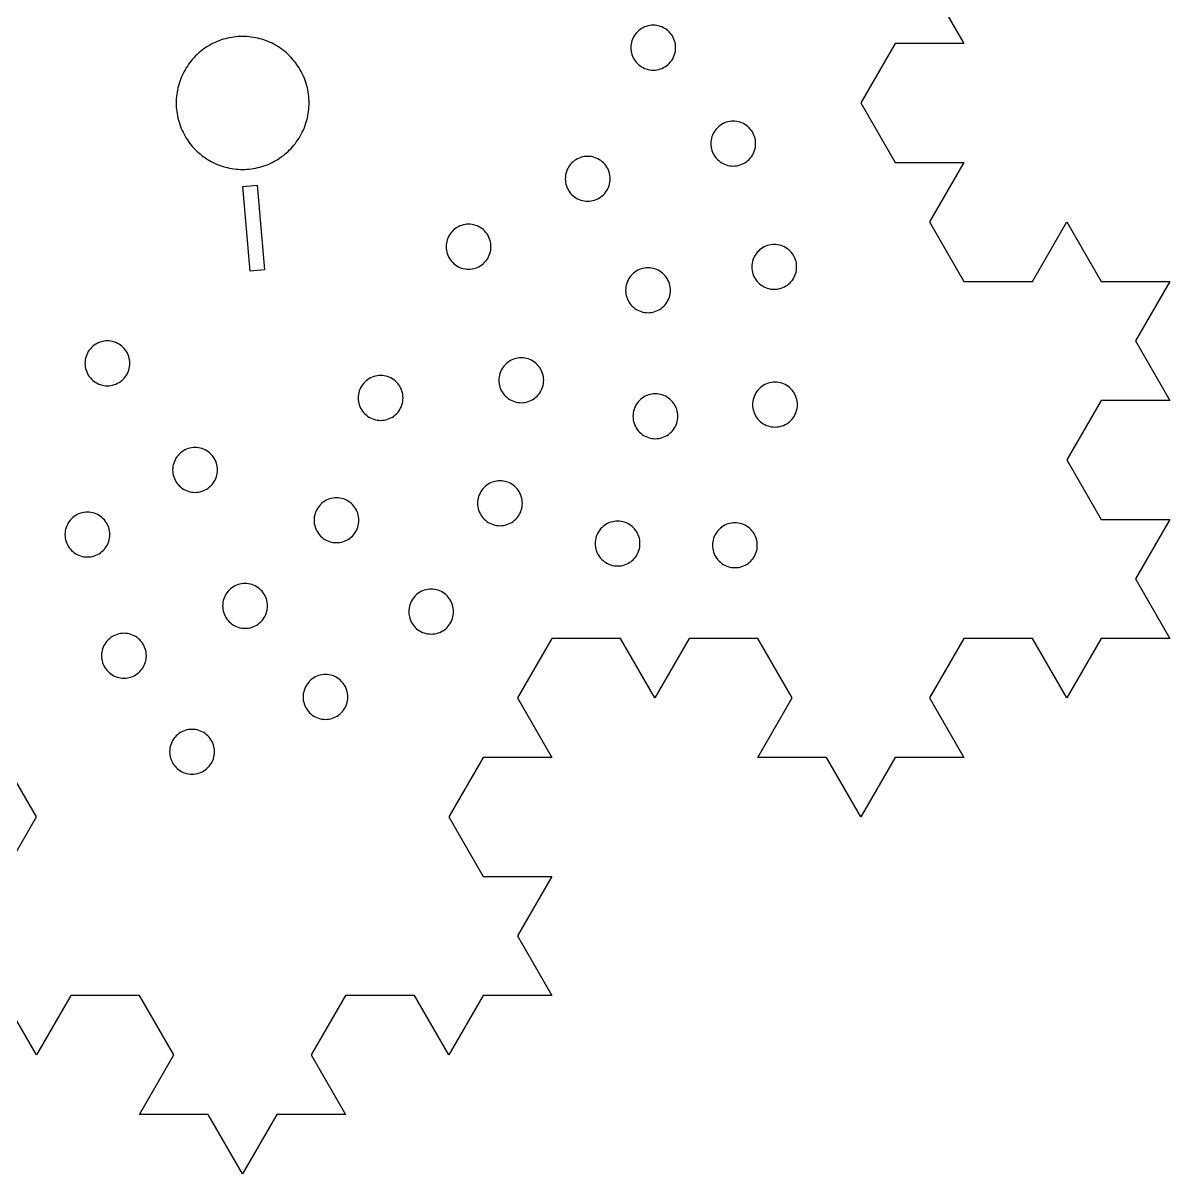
# Model space of a CAD drawing. Header units: millimetres. Extents: x 0 to 377, y 0 to 280.
# Drawn here: x 305 to 376.6, y 146.3 to 218.1 of the extents above; entities that cross this region are included whole.
import ezdxf

# ---------------------------------------------------------------- set-up
doc = ezdxf.new("R2010")
doc.units = ezdxf.units.MM
doc.layers.add('CUT', color=1, linetype='Continuous')
doc.layers.add('ENGRAVE', color=7, linetype='Continuous')

msp = doc.modelspace()

# ---------------------------------------------------------------- linework, layer by layer
at = {"layer": 'CUT'}
for points in [[(361.567, 220.563), (363.712, 216.848), (359.422, 216.848), (357.278, 213.133), (359.422, 209.419), (363.712, 209.419), (361.567, 205.704), (363.712, 201.989), (368.001, 201.989), (370.146, 205.704), (372.291, 201.989), (376.58, 201.989), (374.436, 198.274), (376.58, 194.559), (372.291, 194.559), (370.146, 190.844), (372.291, 187.13), (376.58, 187.13), (374.436, 183.415), (376.58, 179.7), (372.291, 179.7), (370.146, 175.985), (368.001, 179.7), (363.712, 179.7), (361.567, 175.985), (363.712, 172.27), (359.422, 172.27), (357.278, 168.556), (355.133, 172.27), (350.843, 172.27), (352.988, 175.985), (350.843, 179.7), (346.554, 179.7), (344.409, 175.985), (342.264, 179.7), (337.975, 179.7), (335.83, 175.985), (337.975, 172.27), (333.685, 172.27), (331.541, 168.556), (333.685, 164.841), (337.975, 164.841), (335.83, 161.126), (337.975, 157.411), (333.685, 157.411), (331.541, 153.696), (329.396, 157.411), (325.106, 157.411), (322.962, 153.696), (325.106, 149.981), (320.817, 149.981), (318.672, 146.267), (316.527, 149.981), (312.238, 149.981), (314.383, 153.696), (312.238, 157.411), (307.948, 157.411), (305.804, 153.696), (303.659, 157.411)], [(303.659, 164.841), (305.804, 168.556), (303.659, 172.27)]]:
    msp.add_lwpolyline(points, dxfattribs=at)
for points in [[(345.607, 216.048), (345.645, 216.151), (345.674, 216.256), (345.696, 216.364), (345.709, 216.473), (345.713, 216.583), (345.709, 216.693), (345.696, 216.802), (345.674, 216.91), (345.645, 217.016), (345.607, 217.119), (345.561, 217.219), (345.507, 217.315), (345.446, 217.406), (345.378, 217.493), (345.303, 217.573), (345.222, 217.648), (345.136, 217.716), (345.045, 217.777), (344.949, 217.831), (344.849, 217.877), (344.746, 217.915), (344.64, 217.945), (344.532, 217.966), (344.423, 217.979), (344.313, 217.983), (344.203, 217.979), (344.094, 217.966), (343.986, 217.945), (343.881, 217.915), (343.777, 217.877), (343.678, 217.831), (343.582, 217.777), (343.49, 217.716), (343.404, 217.648), (343.323, 217.573), (343.249, 217.493), (343.181, 217.406), (343.119, 217.315), (343.066, 217.219), (343.02, 217.119), (342.982, 217.016), (342.952, 216.91), (342.93, 216.802), (342.917, 216.693), (342.913, 216.583), (342.917, 216.473), (342.93, 216.364), (342.952, 216.256), (342.982, 216.151), (343.02, 216.048), (343.066, 215.948), (343.119, 215.852), (343.181, 215.76), (343.249, 215.674), (343.323, 215.593), (343.404, 215.519), (343.49, 215.451), (343.582, 215.39), (343.678, 215.336), (343.777, 215.29), (343.881, 215.252), (343.986, 215.222), (344.094, 215.201), (344.203, 215.188), (344.313, 215.183), (344.423, 215.188), (344.532, 215.201), (344.64, 215.222), (344.746, 215.252), (344.849, 215.29), (344.949, 215.336), (345.045, 215.39), (345.136, 215.451), (345.222, 215.519), (345.303, 215.593), (345.378, 215.674), (345.446, 215.76), (345.507, 215.852), (345.561, 215.948), (345.607, 216.048)], [(322.813, 213.405), (322.802, 213.54), (322.787, 213.675), (322.767, 213.809), (322.742, 213.943), (322.714, 214.076), (322.681, 214.207), (322.643, 214.338), (322.602, 214.467), (322.556, 214.595), (322.506, 214.721), (322.452, 214.846), (322.394, 214.969), (322.332, 215.09), (322.266, 215.208), (322.196, 215.325), (322.123, 215.439), (322.045, 215.551), (321.965, 215.66), (321.88, 215.766), (321.792, 215.87), (321.701, 215.97), (321.607, 216.068), (321.509, 216.162), (321.408, 216.253), (321.305, 216.341), (321.199, 216.426), (321.089, 216.507), (320.978, 216.584), (320.864, 216.658), (320.747, 216.727), (320.628, 216.793), (320.508, 216.855), (320.385, 216.913), (320.26, 216.967), (320.134, 217.017), (320.006, 217.063), (319.877, 217.105), (319.746, 217.142), (319.615, 217.175), (319.482, 217.204), (319.348, 217.228), (319.214, 217.248), (319.079, 217.263), (318.944, 217.274), (318.808, 217.281), (318.672, 217.283), (318.536, 217.281), (318.401, 217.274), (318.265, 217.263), (318.13, 217.248), (317.996, 217.228), (317.863, 217.204), (317.73, 217.175), (317.598, 217.142), (317.467, 217.105), (317.338, 217.063), (317.21, 217.017), (317.084, 216.967), (316.959, 216.913), (316.837, 216.855), (316.716, 216.793), (316.597, 216.727), (316.481, 216.658), (316.367, 216.584), (316.255, 216.507), (316.146, 216.426), (316.039, 216.341), (315.936, 216.253), (315.835, 216.162), (315.738, 216.068), (315.643, 215.97), (315.552, 215.87), (315.464, 215.766), (315.38, 215.66), (315.299, 215.551), (315.222, 215.439), (315.148, 215.325), (315.078, 215.208), (315.012, 215.09), (314.95, 214.969), (314.892, 214.846), (314.838, 214.721), (314.788, 214.595), (314.742, 214.467), (314.701, 214.338), (314.664, 214.207), (314.631, 214.076), (314.602, 213.943), (314.578, 213.809), (314.558, 213.675), (314.542, 213.54), (314.531, 213.405), (314.524, 213.269), (314.522, 213.133), (314.524, 212.998), (314.531, 212.862), (314.542, 212.727), (314.558, 212.592), (314.578, 212.457), (314.602, 212.324), (314.631, 212.191), (314.664, 212.059), (314.701, 211.929), (314.742, 211.799), (314.788, 211.671), (314.838, 211.545), (314.892, 211.421), (314.95, 211.298), (315.012, 211.177), (315.078, 211.058), (315.148, 210.942), (315.222, 210.828), (315.299, 210.716), (315.38, 210.607), (315.464, 210.501), (315.552, 210.397), (315.643, 210.296), (315.738, 210.199), (315.835, 210.104), (315.936, 210.013), (316.039, 209.925), (316.146, 209.841), (316.255, 209.76), (316.367, 209.683), (316.481, 209.609), (316.597, 209.539), (316.716, 209.473), (316.837, 209.411), (316.959, 209.353), (317.084, 209.299), (317.21, 209.249), (317.338, 209.204), (317.467, 209.162), (317.598, 209.125), (317.73, 209.092), (317.863, 209.063), (317.996, 209.039), (318.13, 209.019), (318.265, 209.003), (318.401, 208.992), (318.536, 208.986), (318.672, 208.983), (318.808, 208.986), (318.944, 208.992), (319.079, 209.003), (319.214, 209.019), (319.348, 209.039), (319.482, 209.063), (319.615, 209.092), (319.746, 209.125), (319.877, 209.162), (320.006, 209.204), (320.134, 209.249), (320.26, 209.299), (320.385, 209.353), (320.508, 209.411), (320.628, 209.473), (320.747, 209.539), (320.864, 209.609), (320.978, 209.683), (321.089, 209.76), (321.199, 209.841), (321.305, 209.925), (321.408, 210.013), (321.509, 210.104), (321.607, 210.199), (321.701, 210.296), (321.792, 210.397), (321.88, 210.501), (321.965, 210.607), (322.045, 210.716), (322.123, 210.828), (322.196, 210.942), (322.266, 211.058), (322.332, 211.177), (322.394, 211.298), (322.452, 211.421), (322.506, 211.545), (322.556, 211.671), (322.602, 211.799), (322.643, 211.929), (322.681, 212.059), (322.714, 212.191), (322.742, 212.324), (322.767, 212.457), (322.787, 212.592), (322.802, 212.727), (322.813, 212.862), (322.82, 212.998), (322.822, 213.133), (322.82, 213.269), (322.813, 213.405)], [(350.601, 210.059), (350.639, 210.163), (350.669, 210.268), (350.691, 210.376), (350.704, 210.485), (350.708, 210.595), (350.704, 210.705), (350.691, 210.814), (350.669, 210.922), (350.639, 211.028), (350.601, 211.131), (350.555, 211.231), (350.502, 211.327), (350.441, 211.418), (350.373, 211.504), (350.298, 211.585), (350.217, 211.66), (350.131, 211.728), (350.039, 211.789), (349.944, 211.843), (349.844, 211.889), (349.741, 211.927), (349.635, 211.957), (349.527, 211.978), (349.418, 211.991), (349.308, 211.995), (349.198, 211.991), (349.089, 211.978), (348.981, 211.957), (348.875, 211.927), (348.772, 211.889), (348.672, 211.843), (348.576, 211.789), (348.485, 211.728), (348.399, 211.66), (348.318, 211.585), (348.243, 211.504), (348.175, 211.418), (348.114, 211.327), (348.061, 211.231), (348.015, 211.131), (347.976, 211.028), (347.947, 210.922), (347.925, 210.814), (347.912, 210.705), (347.908, 210.595), (347.912, 210.485), (347.925, 210.376), (347.947, 210.268), (347.976, 210.163), (348.015, 210.059), (348.061, 209.96), (348.114, 209.864), (348.175, 209.772), (348.243, 209.686), (348.318, 209.605), (348.399, 209.531), (348.485, 209.463), (348.576, 209.402), (348.672, 209.348), (348.772, 209.302), (348.875, 209.264), (348.981, 209.234), (349.089, 209.212), (349.198, 209.2), (349.308, 209.195), (349.418, 209.2), (349.527, 209.212), (349.635, 209.234), (349.741, 209.264), (349.844, 209.302), (349.944, 209.348), (350.039, 209.402), (350.131, 209.463), (350.217, 209.531), (350.298, 209.605), (350.373, 209.686), (350.441, 209.772), (350.502, 209.864), (350.555, 209.96), (350.601, 210.059)], [(341.513, 207.861), (341.551, 207.964), (341.581, 208.069), (341.602, 208.177), (341.615, 208.286), (341.619, 208.396), (341.615, 208.506), (341.602, 208.615), (341.581, 208.723), (341.551, 208.829), (341.513, 208.932), (341.467, 209.032), (341.413, 209.128), (341.352, 209.219), (341.284, 209.305), (341.209, 209.386), (341.128, 209.461), (341.042, 209.529), (340.951, 209.59), (340.855, 209.644), (340.755, 209.69), (340.652, 209.728), (340.546, 209.758), (340.438, 209.779), (340.329, 209.792), (340.219, 209.796), (340.109, 209.792), (340, 209.779), (339.892, 209.758), (339.787, 209.728), (339.684, 209.69), (339.584, 209.644), (339.488, 209.59), (339.396, 209.529), (339.31, 209.461), (339.229, 209.386), (339.155, 209.305), (339.087, 209.219), (339.026, 209.128), (338.972, 209.032), (338.926, 208.932), (338.888, 208.829), (338.858, 208.723), (338.836, 208.615), (338.824, 208.506), (338.819, 208.396), (338.824, 208.286), (338.836, 208.177), (338.858, 208.069), (338.888, 207.964), (338.926, 207.861), (338.972, 207.761), (339.026, 207.665), (339.087, 207.573), (339.155, 207.487), (339.229, 207.406), (339.31, 207.332), (339.396, 207.264), (339.488, 207.203), (339.584, 207.149), (339.684, 207.103), (339.787, 207.065), (339.892, 207.035), (340, 207.014), (340.109, 207.001), (340.219, 206.996), (340.329, 207.001), (340.438, 207.014), (340.546, 207.035), (340.652, 207.065), (340.755, 207.103), (340.855, 207.149), (340.951, 207.203), (341.042, 207.264), (341.128, 207.332), (341.209, 207.406), (341.284, 207.487), (341.352, 207.573), (341.413, 207.665), (341.467, 207.761), (341.513, 207.861)], [(334.074, 203.623), (334.112, 203.726), (334.142, 203.832), (334.163, 203.94), (334.176, 204.049), (334.18, 204.159), (334.176, 204.269), (334.163, 204.378), (334.142, 204.486), (334.112, 204.592), (334.074, 204.695), (334.028, 204.794), (333.974, 204.89), (333.913, 204.982), (333.845, 205.068), (333.77, 205.149), (333.69, 205.223), (333.603, 205.292), (333.512, 205.353), (333.416, 205.406), (333.316, 205.452), (333.213, 205.49), (333.107, 205.52), (332.999, 205.542), (332.89, 205.555), (332.78, 205.559), (332.67, 205.555), (332.561, 205.542), (332.454, 205.52), (332.348, 205.49), (332.245, 205.452), (332.145, 205.406), (332.049, 205.353), (331.957, 205.292), (331.871, 205.223), (331.79, 205.149), (331.716, 205.068), (331.648, 204.982), (331.587, 204.89), (331.533, 204.794), (331.487, 204.695), (331.449, 204.592), (331.419, 204.486), (331.398, 204.378), (331.385, 204.269), (331.38, 204.159), (331.385, 204.049), (331.398, 203.94), (331.419, 203.832), (331.449, 203.726), (331.487, 203.623), (331.533, 203.523), (331.587, 203.427), (331.648, 203.336), (331.716, 203.25), (331.79, 203.169), (331.871, 203.094), (331.957, 203.026), (332.049, 202.965), (332.145, 202.911), (332.245, 202.865), (332.348, 202.827), (332.454, 202.798), (332.561, 202.776), (332.67, 202.763), (332.78, 202.759), (332.89, 202.763), (332.999, 202.776), (333.107, 202.798), (333.213, 202.827), (333.316, 202.865), (333.416, 202.911), (333.512, 202.965), (333.603, 203.026), (333.69, 203.094), (333.77, 203.169), (333.845, 203.25), (333.913, 203.336), (333.974, 203.427), (334.028, 203.523), (334.074, 203.623)], [(353.161, 202.363), (353.199, 202.466), (353.229, 202.572), (353.25, 202.68), (353.263, 202.789), (353.267, 202.899), (353.263, 203.009), (353.25, 203.118), (353.229, 203.226), (353.199, 203.332), (353.161, 203.435), (353.115, 203.534), (353.061, 203.63), (353, 203.722), (352.932, 203.808), (352.857, 203.889), (352.777, 203.963), (352.69, 204.032), (352.599, 204.093), (352.503, 204.146), (352.403, 204.192), (352.3, 204.23), (352.194, 204.26), (352.086, 204.282), (351.977, 204.295), (351.867, 204.299), (351.758, 204.295), (351.648, 204.282), (351.541, 204.26), (351.435, 204.23), (351.332, 204.192), (351.232, 204.146), (351.136, 204.093), (351.044, 204.032), (350.958, 203.963), (350.877, 203.889), (350.803, 203.808), (350.735, 203.722), (350.674, 203.63), (350.62, 203.534), (350.574, 203.435), (350.536, 203.332), (350.506, 203.226), (350.485, 203.118), (350.472, 203.009), (350.467, 202.899), (350.472, 202.789), (350.485, 202.68), (350.506, 202.572), (350.536, 202.466), (350.574, 202.363), (350.62, 202.263), (350.674, 202.167), (350.735, 202.076), (350.803, 201.99), (350.877, 201.909), (350.958, 201.834), (351.044, 201.766), (351.136, 201.705), (351.232, 201.651), (351.332, 201.605), (351.435, 201.567), (351.541, 201.538), (351.648, 201.516), (351.758, 201.503), (351.867, 201.499), (351.977, 201.503), (352.086, 201.516), (352.194, 201.538), (352.3, 201.567), (352.403, 201.605), (352.503, 201.651), (352.599, 201.705), (352.69, 201.766), (352.777, 201.834), (352.857, 201.909), (352.932, 201.99), (353, 202.076), (353.061, 202.167), (353.115, 202.263), (353.161, 202.363)], [(345.28, 200.901), (345.318, 201.005), (345.348, 201.11), (345.37, 201.218), (345.383, 201.327), (345.387, 201.437), (345.383, 201.547), (345.37, 201.656), (345.348, 201.764), (345.318, 201.87), (345.28, 201.973), (345.234, 202.073), (345.181, 202.169), (345.12, 202.26), (345.052, 202.346), (344.977, 202.427), (344.896, 202.502), (344.81, 202.57), (344.719, 202.631), (344.623, 202.685), (344.523, 202.731), (344.42, 202.769), (344.314, 202.799), (344.206, 202.82), (344.097, 202.833), (343.987, 202.837), (343.877, 202.833), (343.768, 202.82), (343.66, 202.799), (343.554, 202.769), (343.451, 202.731), (343.351, 202.685), (343.256, 202.631), (343.164, 202.57), (343.078, 202.502), (342.997, 202.427), (342.922, 202.346), (342.854, 202.26), (342.793, 202.169), (342.74, 202.073), (342.694, 201.973), (342.656, 201.87), (342.626, 201.764), (342.604, 201.656), (342.591, 201.547), (342.587, 201.437), (342.591, 201.327), (342.604, 201.218), (342.626, 201.11), (342.656, 201.005), (342.694, 200.901), (342.74, 200.802), (342.793, 200.706), (342.854, 200.614), (342.922, 200.528), (342.997, 200.447), (343.078, 200.373), (343.164, 200.305), (343.256, 200.244), (343.351, 200.19), (343.451, 200.144), (343.554, 200.106), (343.66, 200.076), (343.768, 200.054), (343.877, 200.042), (343.987, 200.037), (344.097, 200.042), (344.206, 200.054), (344.314, 200.076), (344.42, 200.106), (344.523, 200.144), (344.623, 200.19), (344.719, 200.244), (344.81, 200.305), (344.896, 200.373), (344.977, 200.447), (345.052, 200.528), (345.12, 200.614), (345.181, 200.706), (345.234, 200.802), (345.28, 200.901)], [(311.523, 196.341), (311.561, 196.444), (311.59, 196.55), (311.612, 196.658), (311.625, 196.767), (311.629, 196.877), (311.625, 196.987), (311.612, 197.096), (311.59, 197.203), (311.561, 197.309), (311.523, 197.412), (311.476, 197.512), (311.423, 197.608), (311.362, 197.7), (311.294, 197.786), (311.219, 197.867), (311.138, 197.941), (311.052, 198.009), (310.961, 198.07), (310.865, 198.124), (310.765, 198.17), (310.662, 198.208), (310.556, 198.238), (310.448, 198.259), (310.339, 198.272), (310.229, 198.277), (310.119, 198.272), (310.01, 198.259), (309.902, 198.238), (309.796, 198.208), (309.693, 198.17), (309.593, 198.124), (309.498, 198.07), (309.406, 198.009), (309.32, 197.941), (309.239, 197.867), (309.165, 197.786), (309.096, 197.7), (309.035, 197.608), (308.982, 197.512), (308.936, 197.412), (308.898, 197.309), (308.868, 197.203), (308.846, 197.096), (308.833, 196.987), (308.829, 196.877), (308.833, 196.767), (308.846, 196.658), (308.868, 196.55), (308.898, 196.444), (308.936, 196.341), (308.982, 196.241), (309.035, 196.145), (309.096, 196.054), (309.165, 195.967), (309.239, 195.887), (309.32, 195.812), (309.406, 195.744), (309.498, 195.683), (309.593, 195.629), (309.693, 195.583), (309.796, 195.545), (309.902, 195.515), (310.01, 195.494), (310.119, 195.481), (310.229, 195.477), (310.339, 195.481), (310.448, 195.494), (310.556, 195.515), (310.662, 195.545), (310.765, 195.583), (310.865, 195.629), (310.961, 195.683), (311.052, 195.744), (311.138, 195.812), (311.219, 195.887), (311.294, 195.967), (311.362, 196.054), (311.423, 196.145), (311.476, 196.241), (311.523, 196.341)], [(337.365, 195.283), (337.403, 195.386), (337.433, 195.492), (337.454, 195.6), (337.467, 195.709), (337.471, 195.819), (337.467, 195.929), (337.454, 196.038), (337.433, 196.146), (337.403, 196.251), (337.365, 196.355), (337.319, 196.454), (337.265, 196.55), (337.204, 196.642), (337.136, 196.728), (337.061, 196.809), (336.981, 196.883), (336.894, 196.951), (336.803, 197.013), (336.707, 197.066), (336.607, 197.112), (336.504, 197.15), (336.398, 197.18), (336.29, 197.202), (336.181, 197.215), (336.071, 197.219), (335.961, 197.215), (335.852, 197.202), (335.744, 197.18), (335.639, 197.15), (335.536, 197.112), (335.436, 197.066), (335.34, 197.013), (335.248, 196.951), (335.162, 196.883), (335.081, 196.809), (335.007, 196.728), (334.939, 196.642), (334.878, 196.55), (334.824, 196.454), (334.778, 196.355), (334.74, 196.251), (334.71, 196.146), (334.689, 196.038), (334.676, 195.929), (334.671, 195.819), (334.676, 195.709), (334.689, 195.6), (334.71, 195.492), (334.74, 195.386), (334.778, 195.283), (334.824, 195.183), (334.878, 195.087), (334.939, 194.996), (335.007, 194.91), (335.081, 194.829), (335.162, 194.754), (335.248, 194.686), (335.34, 194.625), (335.436, 194.571), (335.536, 194.525), (335.639, 194.487), (335.744, 194.458), (335.852, 194.436), (335.961, 194.423), (336.071, 194.419), (336.181, 194.423), (336.29, 194.436), (336.398, 194.458), (336.504, 194.487), (336.607, 194.525), (336.707, 194.571), (336.803, 194.625), (336.894, 194.686), (336.981, 194.754), (337.061, 194.829), (337.136, 194.91), (337.204, 194.996), (337.265, 195.087), (337.319, 195.183), (337.365, 195.283)], [(328.584, 194.181), (328.622, 194.285), (328.652, 194.39), (328.673, 194.498), (328.686, 194.607), (328.69, 194.717), (328.686, 194.827), (328.673, 194.936), (328.652, 195.044), (328.622, 195.15), (328.584, 195.253), (328.538, 195.353), (328.484, 195.449), (328.423, 195.54), (328.355, 195.626), (328.28, 195.707), (328.199, 195.782), (328.113, 195.85), (328.022, 195.911), (327.926, 195.965), (327.826, 196.011), (327.723, 196.049), (327.617, 196.078), (327.509, 196.1), (327.4, 196.113), (327.29, 196.117), (327.18, 196.113), (327.071, 196.1), (326.963, 196.078), (326.858, 196.049), (326.754, 196.011), (326.655, 195.965), (326.559, 195.911), (326.467, 195.85), (326.381, 195.782), (326.3, 195.707), (326.226, 195.626), (326.158, 195.54), (326.096, 195.449), (326.043, 195.353), (325.997, 195.253), (325.959, 195.15), (325.929, 195.044), (325.907, 194.936), (325.895, 194.827), (325.89, 194.717), (325.895, 194.607), (325.907, 194.498), (325.929, 194.39), (325.959, 194.285), (325.997, 194.181), (326.043, 194.082), (326.096, 193.986), (326.158, 193.894), (326.226, 193.808), (326.3, 193.727), (326.381, 193.653), (326.467, 193.585), (326.559, 193.523), (326.655, 193.47), (326.754, 193.424), (326.858, 193.386), (326.963, 193.356), (327.071, 193.334), (327.18, 193.321), (327.29, 193.317), (327.4, 193.321), (327.509, 193.334), (327.617, 193.356), (327.723, 193.386), (327.826, 193.424), (327.926, 193.47), (328.022, 193.523), (328.113, 193.585), (328.199, 193.653), (328.28, 193.727), (328.355, 193.808), (328.423, 193.894), (328.484, 193.986), (328.538, 194.082), (328.584, 194.181)], [(353.21, 193.763), (353.248, 193.866), (353.278, 193.972), (353.299, 194.079), (353.312, 194.189), (353.317, 194.298), (353.312, 194.408), (353.299, 194.517), (353.278, 194.625), (353.248, 194.731), (353.21, 194.834), (353.164, 194.934), (353.11, 195.03), (353.049, 195.121), (352.981, 195.208), (352.907, 195.288), (352.826, 195.363), (352.74, 195.431), (352.648, 195.492), (352.552, 195.546), (352.452, 195.592), (352.349, 195.63), (352.243, 195.66), (352.136, 195.681), (352.026, 195.694), (351.917, 195.698), (351.807, 195.694), (351.698, 195.681), (351.59, 195.66), (351.484, 195.63), (351.381, 195.592), (351.281, 195.546), (351.185, 195.492), (351.094, 195.431), (351.007, 195.363), (350.927, 195.288), (350.852, 195.208), (350.784, 195.121), (350.723, 195.03), (350.669, 194.934), (350.623, 194.834), (350.585, 194.731), (350.555, 194.625), (350.534, 194.517), (350.521, 194.408), (350.517, 194.298), (350.521, 194.189), (350.534, 194.079), (350.555, 193.972), (350.585, 193.866), (350.623, 193.763), (350.669, 193.663), (350.723, 193.567), (350.784, 193.475), (350.852, 193.389), (350.927, 193.308), (351.007, 193.234), (351.094, 193.166), (351.185, 193.105), (351.281, 193.051), (351.381, 193.005), (351.484, 192.967), (351.59, 192.937), (351.698, 192.916), (351.807, 192.903), (351.917, 192.898), (352.026, 192.903), (352.136, 192.916), (352.243, 192.937), (352.349, 192.967), (352.452, 193.005), (352.552, 193.051), (352.648, 193.105), (352.74, 193.166), (352.826, 193.234), (352.907, 193.308), (352.981, 193.389), (353.049, 193.475), (353.11, 193.567), (353.164, 193.663), (353.21, 193.763)], [(345.739, 193.037), (345.777, 193.14), (345.807, 193.246), (345.828, 193.353), (345.841, 193.463), (345.845, 193.572), (345.841, 193.682), (345.828, 193.791), (345.807, 193.899), (345.777, 194.005), (345.739, 194.108), (345.693, 194.208), (345.639, 194.304), (345.578, 194.395), (345.51, 194.482), (345.435, 194.562), (345.354, 194.637), (345.268, 194.705), (345.177, 194.766), (345.081, 194.82), (344.981, 194.866), (344.878, 194.904), (344.772, 194.934), (344.664, 194.955), (344.555, 194.968), (344.445, 194.972), (344.335, 194.968), (344.226, 194.955), (344.118, 194.934), (344.013, 194.904), (343.909, 194.866), (343.81, 194.82), (343.714, 194.766), (343.622, 194.705), (343.536, 194.637), (343.455, 194.562), (343.381, 194.482), (343.313, 194.395), (343.252, 194.304), (343.198, 194.208), (343.152, 194.108), (343.114, 194.005), (343.084, 193.899), (343.062, 193.791), (343.05, 193.682), (343.045, 193.572), (343.05, 193.463), (343.062, 193.353), (343.084, 193.246), (343.114, 193.14), (343.152, 193.037), (343.198, 192.937), (343.252, 192.841), (343.313, 192.75), (343.381, 192.663), (343.455, 192.583), (343.536, 192.508), (343.622, 192.44), (343.714, 192.379), (343.81, 192.325), (343.909, 192.279), (344.013, 192.241), (344.118, 192.211), (344.226, 192.19), (344.335, 192.177), (344.445, 192.172), (344.555, 192.177), (344.664, 192.19), (344.772, 192.211), (344.878, 192.241), (344.981, 192.279), (345.081, 192.325), (345.177, 192.379), (345.268, 192.44), (345.354, 192.508), (345.435, 192.583), (345.51, 192.663), (345.578, 192.75), (345.639, 192.841), (345.693, 192.937), (345.739, 193.037)], [(316.996, 189.685), (317.034, 189.788), (317.064, 189.893), (317.086, 190.001), (317.099, 190.11), (317.103, 190.22), (317.099, 190.33), (317.086, 190.439), (317.064, 190.547), (317.034, 190.653), (316.996, 190.756), (316.95, 190.856), (316.897, 190.952), (316.836, 191.043), (316.768, 191.13), (316.693, 191.21), (316.612, 191.285), (316.526, 191.353), (316.434, 191.414), (316.339, 191.468), (316.239, 191.514), (316.136, 191.552), (316.03, 191.582), (315.922, 191.603), (315.813, 191.616), (315.703, 191.62), (315.593, 191.616), (315.484, 191.603), (315.376, 191.582), (315.27, 191.552), (315.167, 191.514), (315.067, 191.468), (314.971, 191.414), (314.88, 191.353), (314.794, 191.285), (314.713, 191.21), (314.638, 191.13), (314.57, 191.043), (314.509, 190.952), (314.456, 190.856), (314.41, 190.756), (314.372, 190.653), (314.342, 190.547), (314.32, 190.439), (314.307, 190.33), (314.303, 190.22), (314.307, 190.11), (314.32, 190.001), (314.342, 189.893), (314.372, 189.788), (314.41, 189.685), (314.456, 189.585), (314.509, 189.489), (314.57, 189.397), (314.638, 189.311), (314.713, 189.23), (314.794, 189.156), (314.88, 189.088), (314.971, 189.027), (315.067, 188.973), (315.167, 188.927), (315.27, 188.889), (315.376, 188.859), (315.484, 188.838), (315.593, 188.825), (315.703, 188.82), (315.813, 188.825), (315.922, 188.838), (316.03, 188.859), (316.136, 188.889), (316.239, 188.927), (316.339, 188.973), (316.434, 189.027), (316.526, 189.088), (316.612, 189.156), (316.693, 189.23), (316.768, 189.311), (316.836, 189.397), (316.897, 189.489), (316.95, 189.585), (316.996, 189.685)], [(336.036, 187.604), (336.074, 187.707), (336.104, 187.813), (336.126, 187.921), (336.138, 188.03), (336.143, 188.14), (336.138, 188.25), (336.126, 188.359), (336.104, 188.467), (336.074, 188.572), (336.036, 188.676), (335.99, 188.775), (335.936, 188.871), (335.875, 188.963), (335.807, 189.049), (335.733, 189.13), (335.652, 189.204), (335.566, 189.272), (335.474, 189.334), (335.378, 189.387), (335.279, 189.433), (335.175, 189.471), (335.07, 189.501), (334.962, 189.523), (334.853, 189.536), (334.743, 189.54), (334.633, 189.536), (334.524, 189.523), (334.416, 189.501), (334.31, 189.471), (334.207, 189.433), (334.107, 189.387), (334.011, 189.334), (333.92, 189.272), (333.834, 189.204), (333.753, 189.13), (333.678, 189.049), (333.61, 188.963), (333.549, 188.871), (333.495, 188.775), (333.449, 188.676), (333.411, 188.572), (333.381, 188.467), (333.36, 188.359), (333.347, 188.25), (333.343, 188.14), (333.347, 188.03), (333.36, 187.921), (333.381, 187.813), (333.411, 187.707), (333.449, 187.604), (333.495, 187.504), (333.549, 187.408), (333.61, 187.317), (333.678, 187.231), (333.753, 187.15), (333.834, 187.075), (333.92, 187.007), (334.011, 186.946), (334.107, 186.892), (334.207, 186.846), (334.31, 186.808), (334.416, 186.779), (334.524, 186.757), (334.633, 186.744), (334.743, 186.74), (334.853, 186.744), (334.962, 186.757), (335.07, 186.779), (335.175, 186.808), (335.279, 186.846), (335.378, 186.892), (335.474, 186.946), (335.566, 187.007), (335.652, 187.075), (335.733, 187.15), (335.807, 187.231), (335.875, 187.317), (335.936, 187.408), (335.99, 187.504), (336.036, 187.604)], [(325.827, 186.545), (325.865, 186.648), (325.894, 186.754), (325.916, 186.862), (325.929, 186.971), (325.933, 187.081), (325.929, 187.191), (325.916, 187.3), (325.894, 187.408), (325.865, 187.513), (325.827, 187.616), (325.781, 187.716), (325.727, 187.812), (325.666, 187.904), (325.598, 187.99), (325.523, 188.071), (325.442, 188.145), (325.356, 188.213), (325.265, 188.274), (325.169, 188.328), (325.069, 188.374), (324.966, 188.412), (324.86, 188.442), (324.752, 188.463), (324.643, 188.476), (324.533, 188.481), (324.423, 188.476), (324.314, 188.463), (324.206, 188.442), (324.101, 188.412), (323.997, 188.374), (323.898, 188.328), (323.802, 188.274), (323.71, 188.213), (323.624, 188.145), (323.543, 188.071), (323.469, 187.99), (323.401, 187.904), (323.339, 187.812), (323.286, 187.716), (323.24, 187.616), (323.202, 187.513), (323.172, 187.408), (323.15, 187.3), (323.137, 187.191), (323.133, 187.081), (323.137, 186.971), (323.15, 186.862), (323.172, 186.754), (323.202, 186.648), (323.24, 186.545), (323.286, 186.445), (323.339, 186.349), (323.401, 186.258), (323.469, 186.171), (323.543, 186.091), (323.624, 186.016), (323.71, 185.948), (323.802, 185.887), (323.898, 185.833), (323.997, 185.787), (324.101, 185.749), (324.206, 185.719), (324.314, 185.698), (324.423, 185.685), (324.533, 185.681), (324.643, 185.685), (324.752, 185.698), (324.86, 185.719), (324.966, 185.749), (325.069, 185.787), (325.169, 185.833), (325.265, 185.887), (325.356, 185.948), (325.442, 186.016), (325.523, 186.091), (325.598, 186.171), (325.666, 186.258), (325.727, 186.349), (325.781, 186.445), (325.827, 186.545)], [(310.273, 185.651), (310.311, 185.754), (310.341, 185.86), (310.363, 185.968), (310.376, 186.077), (310.38, 186.187), (310.376, 186.296), (310.363, 186.406), (310.341, 186.513), (310.311, 186.619), (310.273, 186.722), (310.227, 186.822), (310.174, 186.918), (310.113, 187.009), (310.045, 187.096), (309.97, 187.176), (309.889, 187.251), (309.803, 187.319), (309.711, 187.38), (309.616, 187.434), (309.516, 187.48), (309.413, 187.518), (309.307, 187.548), (309.199, 187.569), (309.09, 187.582), (308.98, 187.587), (308.87, 187.582), (308.761, 187.569), (308.653, 187.548), (308.547, 187.518), (308.444, 187.48), (308.344, 187.434), (308.248, 187.38), (308.157, 187.319), (308.071, 187.251), (307.99, 187.176), (307.915, 187.096), (307.847, 187.009), (307.786, 186.918), (307.733, 186.822), (307.687, 186.722), (307.648, 186.619), (307.619, 186.513), (307.597, 186.406), (307.584, 186.296), (307.58, 186.187), (307.584, 186.077), (307.597, 185.968), (307.619, 185.86), (307.648, 185.754), (307.687, 185.651), (307.733, 185.551), (307.786, 185.455), (307.847, 185.364), (307.915, 185.277), (307.99, 185.197), (308.071, 185.122), (308.157, 185.054), (308.248, 184.993), (308.344, 184.939), (308.444, 184.893), (308.547, 184.855), (308.653, 184.825), (308.761, 184.804), (308.87, 184.791), (308.98, 184.787), (309.09, 184.791), (309.199, 184.804), (309.307, 184.825), (309.413, 184.855), (309.516, 184.893), (309.616, 184.939), (309.711, 184.993), (309.803, 185.054), (309.889, 185.122), (309.97, 185.197), (310.045, 185.277), (310.113, 185.364), (310.174, 185.455), (310.227, 185.551), (310.273, 185.651)], [(343.38, 185.09), (343.418, 185.193), (343.448, 185.299), (343.469, 185.407), (343.482, 185.516), (343.486, 185.626), (343.482, 185.735), (343.469, 185.845), (343.448, 185.952), (343.418, 186.058), (343.38, 186.161), (343.334, 186.261), (343.28, 186.357), (343.219, 186.448), (343.151, 186.535), (343.076, 186.616), (342.995, 186.69), (342.909, 186.758), (342.818, 186.819), (342.722, 186.873), (342.622, 186.919), (342.519, 186.957), (342.413, 186.987), (342.305, 187.008), (342.196, 187.021), (342.086, 187.026), (341.976, 187.021), (341.867, 187.008), (341.759, 186.987), (341.654, 186.957), (341.55, 186.919), (341.451, 186.873), (341.355, 186.819), (341.263, 186.758), (341.177, 186.69), (341.096, 186.616), (341.022, 186.535), (340.954, 186.448), (340.893, 186.357), (340.839, 186.261), (340.793, 186.161), (340.755, 186.058), (340.725, 185.952), (340.703, 185.845), (340.691, 185.735), (340.686, 185.626), (340.691, 185.516), (340.703, 185.407), (340.725, 185.299), (340.755, 185.193), (340.793, 185.09), (340.839, 184.99), (340.893, 184.894), (340.954, 184.803), (341.022, 184.716), (341.096, 184.636), (341.177, 184.561), (341.263, 184.493), (341.355, 184.432), (341.451, 184.378), (341.55, 184.332), (341.654, 184.294), (341.759, 184.264), (341.867, 184.243), (341.976, 184.23), (342.086, 184.226), (342.196, 184.23), (342.305, 184.243), (342.413, 184.264), (342.519, 184.294), (342.622, 184.332), (342.722, 184.378), (342.818, 184.432), (342.909, 184.493), (342.995, 184.561), (343.076, 184.636), (343.151, 184.716), (343.219, 184.803), (343.28, 184.894), (343.334, 184.99), (343.38, 185.09)], [(350.706, 184.984), (350.744, 185.087), (350.774, 185.193), (350.795, 185.301), (350.808, 185.41), (350.812, 185.52), (350.808, 185.629), (350.795, 185.739), (350.774, 185.846), (350.744, 185.952), (350.706, 186.055), (350.66, 186.155), (350.606, 186.251), (350.545, 186.342), (350.477, 186.429), (350.402, 186.51), (350.322, 186.584), (350.235, 186.652), (350.144, 186.713), (350.048, 186.767), (349.948, 186.813), (349.845, 186.851), (349.739, 186.881), (349.631, 186.902), (349.522, 186.915), (349.412, 186.92), (349.302, 186.915), (349.193, 186.902), (349.086, 186.881), (348.98, 186.851), (348.877, 186.813), (348.777, 186.767), (348.681, 186.713), (348.589, 186.652), (348.503, 186.584), (348.422, 186.51), (348.348, 186.429), (348.28, 186.342), (348.219, 186.251), (348.165, 186.155), (348.119, 186.055), (348.081, 185.952), (348.051, 185.846), (348.03, 185.739), (348.017, 185.629), (348.012, 185.52), (348.017, 185.41), (348.03, 185.301), (348.051, 185.193), (348.081, 185.087), (348.119, 184.984), (348.165, 184.884), (348.219, 184.788), (348.28, 184.697), (348.348, 184.61), (348.422, 184.53), (348.503, 184.455), (348.589, 184.387), (348.681, 184.326), (348.777, 184.272), (348.877, 184.226), (348.98, 184.188), (349.086, 184.158), (349.193, 184.137), (349.302, 184.124), (349.412, 184.12), (349.522, 184.124), (349.631, 184.137), (349.739, 184.158), (349.845, 184.188), (349.948, 184.226), (350.048, 184.272), (350.144, 184.326), (350.235, 184.387), (350.322, 184.455), (350.402, 184.53), (350.477, 184.61), (350.545, 184.697), (350.606, 184.788), (350.66, 184.884), (350.706, 184.984)], [(320.119, 181.198), (320.157, 181.301), (320.187, 181.407), (320.208, 181.515), (320.221, 181.624), (320.225, 181.734), (320.221, 181.844), (320.208, 181.953), (320.187, 182.061), (320.157, 182.166), (320.119, 182.269), (320.073, 182.369), (320.019, 182.465), (319.958, 182.557), (319.89, 182.643), (319.815, 182.724), (319.735, 182.798), (319.648, 182.866), (319.557, 182.927), (319.461, 182.981), (319.361, 183.027), (319.258, 183.065), (319.152, 183.095), (319.044, 183.116), (318.935, 183.129), (318.825, 183.134), (318.716, 183.129), (318.606, 183.116), (318.499, 183.095), (318.393, 183.065), (318.29, 183.027), (318.19, 182.981), (318.094, 182.927), (318.002, 182.866), (317.916, 182.798), (317.835, 182.724), (317.761, 182.643), (317.693, 182.557), (317.632, 182.465), (317.578, 182.369), (317.532, 182.269), (317.494, 182.166), (317.464, 182.061), (317.443, 181.953), (317.43, 181.844), (317.425, 181.734), (317.43, 181.624), (317.443, 181.515), (317.464, 181.407), (317.494, 181.301), (317.532, 181.198), (317.578, 181.098), (317.632, 181.002), (317.693, 180.911), (317.761, 180.824), (317.835, 180.744), (317.916, 180.669), (318.002, 180.601), (318.094, 180.54), (318.19, 180.486), (318.29, 180.44), (318.393, 180.402), (318.499, 180.372), (318.606, 180.351), (318.716, 180.338), (318.825, 180.334), (318.935, 180.338), (319.044, 180.351), (319.152, 180.372), (319.258, 180.402), (319.361, 180.44), (319.461, 180.486), (319.557, 180.54), (319.648, 180.601), (319.735, 180.669), (319.815, 180.744), (319.89, 180.824), (319.958, 180.911), (320.019, 181.002), (320.073, 181.098), (320.119, 181.198)], [(331.739, 180.84), (331.777, 180.943), (331.807, 181.049), (331.829, 181.157), (331.842, 181.266), (331.846, 181.376), (331.842, 181.486), (331.829, 181.595), (331.807, 181.703), (331.777, 181.809), (331.739, 181.912), (331.693, 182.011), (331.64, 182.107), (331.578, 182.199), (331.51, 182.285), (331.436, 182.366), (331.355, 182.44), (331.269, 182.509), (331.177, 182.57), (331.081, 182.623), (330.982, 182.669), (330.878, 182.707), (330.773, 182.737), (330.665, 182.759), (330.556, 182.772), (330.446, 182.776), (330.336, 182.772), (330.227, 182.759), (330.119, 182.737), (330.013, 182.707), (329.91, 182.669), (329.81, 182.623), (329.714, 182.57), (329.623, 182.509), (329.537, 182.44), (329.456, 182.366), (329.381, 182.285), (329.313, 182.199), (329.252, 182.107), (329.198, 182.011), (329.152, 181.912), (329.114, 181.809), (329.085, 181.703), (329.063, 181.595), (329.05, 181.486), (329.046, 181.376), (329.05, 181.266), (329.063, 181.157), (329.085, 181.049), (329.114, 180.943), (329.152, 180.84), (329.198, 180.74), (329.252, 180.644), (329.313, 180.553), (329.381, 180.467), (329.456, 180.386), (329.537, 180.311), (329.623, 180.243), (329.714, 180.182), (329.81, 180.128), (329.91, 180.082), (330.013, 180.044), (330.119, 180.015), (330.227, 179.993), (330.336, 179.98), (330.446, 179.976), (330.556, 179.98), (330.665, 179.993), (330.773, 180.015), (330.878, 180.044), (330.982, 180.082), (331.081, 180.128), (331.177, 180.182), (331.269, 180.243), (331.355, 180.311), (331.436, 180.386), (331.51, 180.467), (331.578, 180.553), (331.64, 180.644), (331.693, 180.74), (331.739, 180.84)], [(312.554, 178.084), (312.592, 178.187), (312.622, 178.293), (312.644, 178.401), (312.657, 178.51), (312.661, 178.62), (312.657, 178.73), (312.644, 178.839), (312.622, 178.947), (312.592, 179.053), (312.554, 179.156), (312.508, 179.256), (312.455, 179.352), (312.393, 179.443), (312.325, 179.529), (312.251, 179.61), (312.17, 179.685), (312.084, 179.753), (311.992, 179.814), (311.896, 179.868), (311.797, 179.914), (311.693, 179.952), (311.588, 179.981), (311.48, 180.003), (311.371, 180.016), (311.261, 180.02), (311.151, 180.016), (311.042, 180.003), (310.934, 179.981), (310.828, 179.952), (310.725, 179.914), (310.625, 179.868), (310.529, 179.814), (310.438, 179.753), (310.352, 179.685), (310.271, 179.61), (310.196, 179.529), (310.128, 179.443), (310.067, 179.352), (310.013, 179.256), (309.967, 179.156), (309.929, 179.053), (309.9, 178.947), (309.878, 178.839), (309.865, 178.73), (309.861, 178.62), (309.865, 178.51), (309.878, 178.401), (309.9, 178.293), (309.929, 178.187), (309.967, 178.084), (310.013, 177.985), (310.067, 177.889), (310.128, 177.797), (310.196, 177.711), (310.271, 177.63), (310.352, 177.556), (310.438, 177.487), (310.529, 177.426), (310.625, 177.373), (310.725, 177.327), (310.828, 177.289), (310.934, 177.259), (311.042, 177.237), (311.151, 177.224), (311.261, 177.22), (311.371, 177.224), (311.48, 177.237), (311.588, 177.259), (311.693, 177.289), (311.797, 177.327), (311.896, 177.373), (311.992, 177.426), (312.084, 177.487), (312.17, 177.556), (312.251, 177.63), (312.325, 177.711), (312.393, 177.797), (312.455, 177.889), (312.508, 177.985), (312.554, 178.084)], [(325.14, 175.512), (325.178, 175.616), (325.208, 175.721), (325.229, 175.829), (325.242, 175.938), (325.246, 176.048), (325.242, 176.158), (325.229, 176.267), (325.208, 176.375), (325.178, 176.481), (325.14, 176.584), (325.094, 176.684), (325.04, 176.78), (324.979, 176.871), (324.911, 176.957), (324.836, 177.038), (324.755, 177.113), (324.669, 177.181), (324.578, 177.242), (324.482, 177.296), (324.382, 177.342), (324.279, 177.38), (324.173, 177.409), (324.065, 177.431), (323.956, 177.444), (323.846, 177.448), (323.736, 177.444), (323.627, 177.431), (323.519, 177.409), (323.414, 177.38), (323.31, 177.342), (323.211, 177.296), (323.115, 177.242), (323.023, 177.181), (322.937, 177.113), (322.856, 177.038), (322.782, 176.957), (322.714, 176.871), (322.653, 176.78), (322.599, 176.684), (322.553, 176.584), (322.515, 176.481), (322.485, 176.375), (322.463, 176.267), (322.451, 176.158), (322.446, 176.048), (322.451, 175.938), (322.463, 175.829), (322.485, 175.721), (322.515, 175.616), (322.553, 175.512), (322.599, 175.413), (322.653, 175.317), (322.714, 175.225), (322.782, 175.139), (322.856, 175.058), (322.937, 174.984), (323.023, 174.916), (323.115, 174.854), (323.211, 174.801), (323.31, 174.755), (323.414, 174.717), (323.519, 174.687), (323.627, 174.665), (323.736, 174.652), (323.846, 174.648), (323.956, 174.652), (324.065, 174.665), (324.173, 174.687), (324.279, 174.717), (324.382, 174.755), (324.482, 174.801), (324.578, 174.854), (324.669, 174.916), (324.755, 174.984), (324.836, 175.058), (324.911, 175.139), (324.979, 175.225), (325.04, 175.317), (325.094, 175.413), (325.14, 175.512)], [(316.809, 172.091), (316.847, 172.194), (316.876, 172.3), (316.898, 172.407), (316.911, 172.517), (316.915, 172.626), (316.911, 172.736), (316.898, 172.845), (316.876, 172.953), (316.847, 173.059), (316.809, 173.162), (316.763, 173.262), (316.709, 173.358), (316.648, 173.449), (316.58, 173.536), (316.505, 173.616), (316.424, 173.691), (316.338, 173.759), (316.247, 173.82), (316.151, 173.874), (316.051, 173.92), (315.948, 173.958), (315.842, 173.988), (315.734, 174.009), (315.625, 174.022), (315.515, 174.026), (315.405, 174.022), (315.296, 174.009), (315.188, 173.988), (315.083, 173.958), (314.979, 173.92), (314.88, 173.874), (314.784, 173.82), (314.692, 173.759), (314.606, 173.691), (314.525, 173.616), (314.451, 173.536), (314.383, 173.449), (314.321, 173.358), (314.268, 173.262), (314.222, 173.162), (314.184, 173.059), (314.154, 172.953), (314.132, 172.845), (314.119, 172.736), (314.115, 172.626), (314.119, 172.517), (314.132, 172.407), (314.154, 172.3), (314.184, 172.194), (314.222, 172.091), (314.268, 171.991), (314.321, 171.895), (314.383, 171.804), (314.451, 171.717), (314.525, 171.636), (314.606, 171.562), (314.692, 171.494), (314.784, 171.433), (314.88, 171.379), (314.979, 171.333), (315.083, 171.295), (315.188, 171.265), (315.296, 171.244), (315.405, 171.231), (315.515, 171.226), (315.625, 171.231), (315.734, 171.244), (315.842, 171.265), (315.948, 171.295), (316.051, 171.333), (316.151, 171.379), (316.247, 171.433), (316.338, 171.494), (316.424, 171.562), (316.505, 171.636), (316.58, 171.717), (316.648, 171.804), (316.709, 171.895), (316.763, 171.991), (316.809, 172.091)]]:
    msp.add_lwpolyline(points, close=True, dxfattribs=at)
at = {"layer": 'ENGRAVE'}
msp.add_lwpolyline([(319.142, 202.634), (318.679, 207.914), (319.575, 207.993), (320.038, 202.713), (319.142, 202.634)], close=True, dxfattribs=at)

doc.saveas('drawing.dxf')
